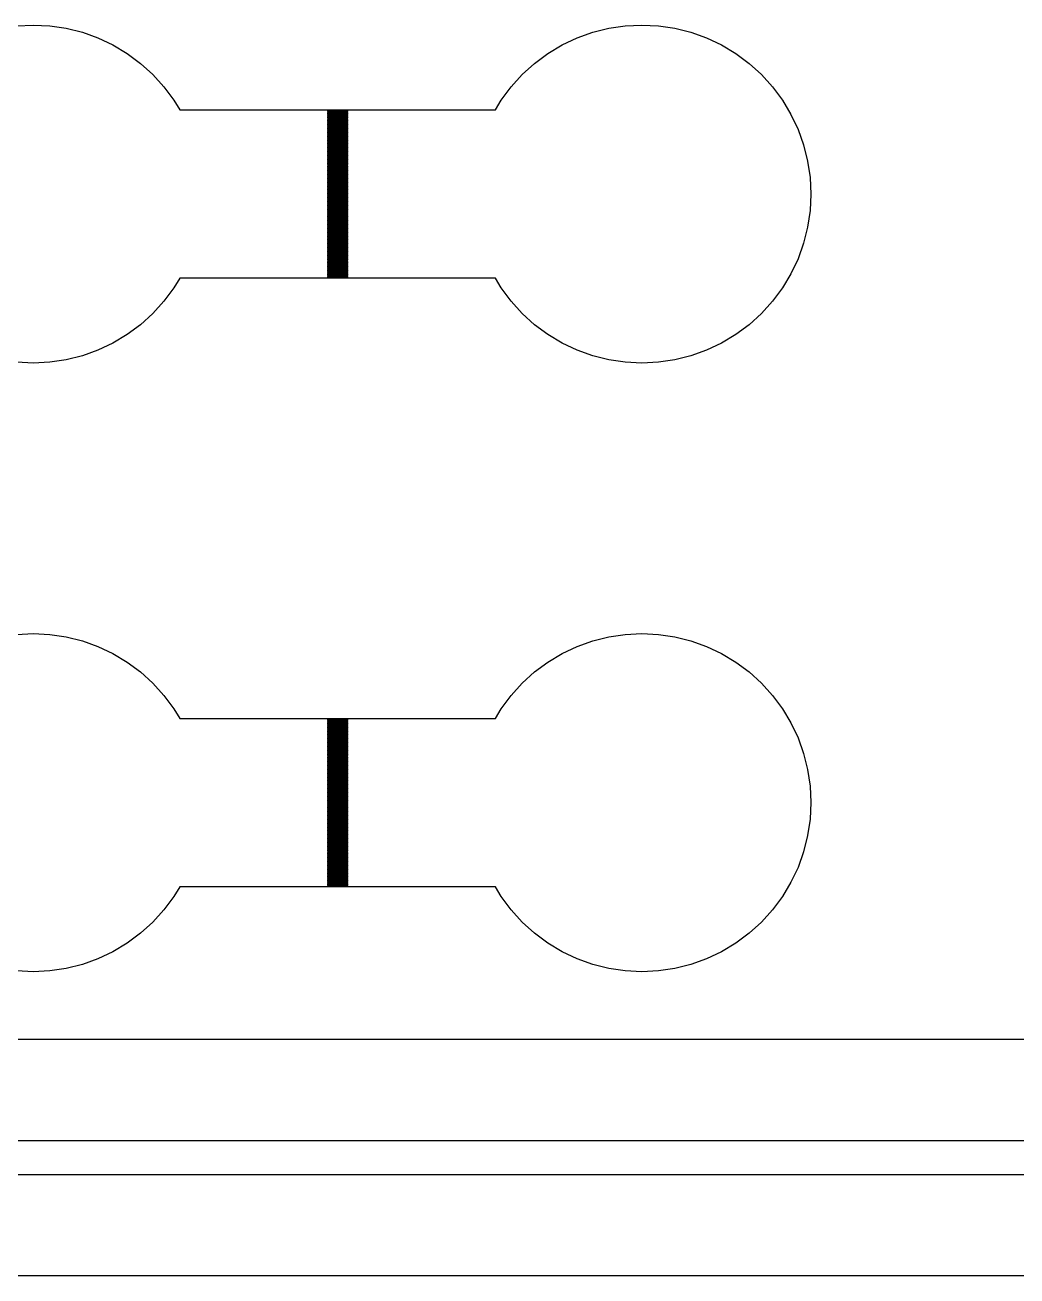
# Model space of a CAD drawing. Extents: x -16 to 132, y -40 to 113.
# Drawn here: x 41.29 to 56.29, y -2.56 to 16.36 of the extents above; entities that cross this region are included whole.
import ezdxf

# ---------------------------------------------------------------- set-up
doc = ezdxf.new("R2010")
doc.units = 0

msp = doc.modelspace()

# ---------------------------------------------------------------- linework, layer by layer
for p, q in [((41.1647, 16.3493), (41.4153, 16.3616)), ((41.4153, 16.3616), (41.6659, 16.3493)), ((41.6659, 16.3493), (41.914, 16.3125)), ((41.914, 16.3125), (42.1574, 16.2515)), ((49.8766, 16.2515), (50.1199, 16.3125)), ((50.1199, 16.3125), (50.3681, 16.3493)), ((50.3681, 16.3493), (50.6187, 16.3616)), ((50.6187, 16.3616), (50.8693, 16.3493)), ((50.8693, 16.3493), (51.1174, 16.3125)), ((51.1174, 16.3125), (51.3608, 16.2515)), ((42.1574, 16.2515), (42.3936, 16.167)), ((42.3936, 16.167), (42.6204, 16.0597)), ((49.4136, 16.0597), (49.6404, 16.167)), ((49.6404, 16.167), (49.8766, 16.2515)), ((51.3608, 16.2515), (51.597, 16.167)), ((51.597, 16.167), (51.8238, 16.0597)), ((42.6204, 16.0597), (42.8356, 15.9307)), ((42.8356, 15.9307), (43.0371, 15.7813)), ((48.9969, 15.7813), (49.1984, 15.9307)), ((49.1984, 15.9307), (49.4136, 16.0597)), ((51.8238, 16.0597), (52.039, 15.9307)), ((52.039, 15.9307), (52.2405, 15.7813)), ((43.0371, 15.7813), (43.223, 15.6128)), ((48.811, 15.6128), (48.9969, 15.7813)), ((52.2405, 15.7813), (52.4264, 15.6128)), ((43.223, 15.6128), (43.3915, 15.4269)), ((48.6425, 15.4269), (48.811, 15.6128)), ((52.4264, 15.6128), (52.5949, 15.4269)), ((43.3915, 15.4269), (43.5409, 15.2254)), ((48.493, 15.2254), (48.6425, 15.4269)), ((52.5949, 15.4269), (52.7443, 15.2254)), ((43.5409, 15.2254), (43.6292, 15.0782)), ((48.4048, 15.0782), (48.493, 15.2254)), ((52.7443, 15.2254), (52.8733, 15.0102)), ((43.6292, 15.0782), (48.4048, 15.0782)), ((46.1704, 15.068), (45.8636, 15.068)), ((45.8636, 15.068), (45.8636, 15.0578)), ((45.8636, 15.0578), (46.1704, 15.0578)), ((46.1704, 15.0475), (45.8636, 15.0475)), ((45.8636, 15.0475), (45.8636, 15.0373)), ((45.8636, 15.0373), (46.1704, 15.0373)), ((46.1704, 15.0271), (45.8636, 15.0271)), ((45.8636, 15.0271), (45.8636, 15.0169)), ((45.8636, 15.0169), (46.1704, 15.0169)), ((46.1704, 15.0066), (45.8636, 15.0066)), ((45.8636, 15.0066), (45.8636, 14.9964)), ((45.8636, 14.9964), (46.1704, 14.9964)), ((46.1704, 14.9862), (45.8636, 14.9862)), ((45.8636, 14.9862), (45.8636, 14.976)), ((45.8636, 14.976), (46.1704, 14.976)), ((46.1704, 14.9657), (45.8636, 14.9657)), ((45.8636, 14.9657), (45.8636, 14.9555)), ((45.8636, 14.9555), (46.1704, 14.9555)), ((46.1704, 14.9453), (45.8636, 14.9453)), ((45.8636, 14.9453), (45.8636, 14.9351)), ((46.1704, 15.0578), (46.1704, 15.068)), ((46.1704, 15.0373), (46.1704, 15.0475)), ((46.1704, 15.0169), (46.1704, 15.0271)), ((46.1704, 14.9964), (46.1704, 15.0066)), ((46.1704, 14.976), (46.1704, 14.9862)), ((46.1704, 14.9555), (46.1704, 14.9657)), ((46.1704, 14.9351), (46.1704, 14.9453)), ((52.8733, 15.0102), (52.9806, 14.7834)), ((45.8636, 14.9351), (46.1704, 14.9351)), ((46.1704, 14.9248), (45.8636, 14.9248)), ((45.8636, 14.9248), (45.8636, 14.9146)), ((45.8636, 14.9146), (46.1704, 14.9146)), ((46.1704, 14.9044), (45.8636, 14.9044)), ((45.8636, 14.9044), (45.8636, 14.8941)), ((45.8636, 14.8941), (46.1704, 14.8941)), ((46.1704, 14.8839), (45.8636, 14.8839)), ((45.8636, 14.8839), (45.8636, 14.8737)), ((45.8636, 14.8737), (46.1704, 14.8737)), ((46.1704, 14.8635), (45.8636, 14.8635)), ((45.8636, 14.8635), (45.8636, 14.8533)), ((45.8636, 14.8533), (46.1704, 14.8533)), ((46.1704, 14.843), (45.8636, 14.843)), ((45.8636, 14.843), (45.8636, 14.8328)), ((45.8636, 14.8328), (46.1704, 14.8328)), ((46.1704, 14.8226), (45.8636, 14.8226)), ((45.8636, 14.8226), (45.8636, 14.8123)), ((45.8636, 14.8123), (46.1704, 14.8123)), ((46.1704, 14.8021), (45.8636, 14.8021)), ((45.8636, 14.8021), (45.8636, 14.7919)), ((45.8636, 14.7919), (46.1704, 14.7919)), ((46.1704, 14.7817), (45.8636, 14.7817)), ((45.8636, 14.7817), (45.8636, 14.7714)), ((45.8636, 14.7714), (46.1704, 14.7714)), ((46.1704, 14.7612), (45.8636, 14.7612)), ((45.8636, 14.7612), (45.8636, 14.751)), ((46.1704, 14.9146), (46.1704, 14.9248)), ((46.1704, 14.8941), (46.1704, 14.9044)), ((46.1704, 14.8737), (46.1704, 14.8839)), ((46.1704, 14.8533), (46.1704, 14.8635)), ((46.1704, 14.8328), (46.1704, 14.843)), ((46.1704, 14.8123), (46.1704, 14.8226)), ((46.1704, 14.7919), (46.1704, 14.8021)), ((46.1704, 14.7714), (46.1704, 14.7817)), ((46.1704, 14.751), (46.1704, 14.7612)), ((52.9806, 14.7834), (53.0651, 14.5472)), ((45.8636, 14.751), (46.1704, 14.751)), ((46.1704, 14.7408), (45.8636, 14.7408)), ((45.8636, 14.7408), (45.8636, 14.7305)), ((45.8636, 14.7305), (46.1704, 14.7305)), ((46.1704, 14.7203), (45.8636, 14.7203)), ((45.8636, 14.7203), (45.8636, 14.7101)), ((45.8636, 14.7101), (46.1704, 14.7101)), ((46.1704, 14.6999), (45.8636, 14.6999)), ((45.8636, 14.6999), (45.8636, 14.6896)), ((45.8636, 14.6896), (46.1704, 14.6896)), ((46.1704, 14.6794), (45.8636, 14.6794)), ((45.8636, 14.6794), (45.8636, 14.6692)), ((45.8636, 14.6692), (46.1704, 14.6692)), ((46.1704, 14.659), (45.8636, 14.659)), ((45.8636, 14.659), (45.8636, 14.6487)), ((45.8636, 14.6487), (46.1704, 14.6487)), ((46.1704, 14.6385), (45.8636, 14.6385)), ((45.8636, 14.6385), (45.8636, 14.6283)), ((45.8636, 14.6283), (46.1704, 14.6283)), ((46.1704, 14.6181), (45.8636, 14.6181)), ((45.8636, 14.6181), (45.8636, 14.6078)), ((45.8636, 14.6078), (46.1704, 14.6078)), ((46.1704, 14.5976), (45.8636, 14.5976)), ((45.8636, 14.5976), (45.8636, 14.5874)), ((45.8636, 14.5874), (46.1704, 14.5874)), ((46.1704, 14.5771), (45.8636, 14.5771)), ((45.8636, 14.5771), (45.8636, 14.5669)), ((46.1704, 14.7305), (46.1704, 14.7408)), ((46.1704, 14.7101), (46.1704, 14.7203)), ((46.1704, 14.6896), (46.1704, 14.6999)), ((46.1704, 14.6692), (46.1704, 14.6794)), ((46.1704, 14.6487), (46.1704, 14.659)), ((46.1704, 14.6283), (46.1704, 14.6385)), ((46.1704, 14.6078), (46.1704, 14.6181)), ((46.1704, 14.5874), (46.1704, 14.5976)), ((46.1704, 14.5669), (46.1704, 14.5771)), ((45.8636, 14.5669), (46.1704, 14.5669)), ((46.1704, 14.5567), (45.8636, 14.5567)), ((45.8636, 14.5567), (45.8636, 14.5465)), ((45.8636, 14.5465), (46.1704, 14.5465)), ((46.1704, 14.5363), (45.8636, 14.5363)), ((45.8636, 14.5363), (45.8636, 14.526)), ((45.8636, 14.526), (46.1704, 14.526)), ((46.1704, 14.5158), (45.8636, 14.5158)), ((45.8636, 14.5158), (45.8636, 14.5056)), ((45.8636, 14.5056), (46.1704, 14.5056)), ((46.1704, 14.4953), (45.8636, 14.4953)), ((45.8636, 14.4953), (45.8636, 14.4851)), ((45.8636, 14.4851), (46.1704, 14.4851)), ((46.1704, 14.4749), (45.8636, 14.4749)), ((45.8636, 14.4749), (45.8636, 14.4647)), ((45.8636, 14.4647), (46.1704, 14.4647)), ((46.1704, 14.4544), (45.8636, 14.4544)), ((45.8636, 14.4544), (45.8636, 14.4442)), ((45.8636, 14.4442), (46.1704, 14.4442)), ((46.1704, 14.434), (45.8636, 14.434)), ((45.8636, 14.434), (45.8636, 14.4238)), ((45.8636, 14.4238), (46.1704, 14.4238)), ((46.1704, 14.4135), (45.8636, 14.4135)), ((45.8636, 14.4135), (45.8636, 14.4033)), ((45.8636, 14.4033), (46.1704, 14.4033)), ((46.1704, 14.3931), (45.8636, 14.3931)), ((45.8636, 14.3931), (45.8636, 14.3828)), ((45.8636, 14.3828), (46.1704, 14.3828)), ((46.1704, 14.5465), (46.1704, 14.5567)), ((46.1704, 14.526), (46.1704, 14.5363)), ((46.1704, 14.5056), (46.1704, 14.5158)), ((46.1704, 14.4851), (46.1704, 14.4953)), ((46.1704, 14.4647), (46.1704, 14.4749)), ((46.1704, 14.4442), (46.1704, 14.4544)), ((46.1704, 14.4238), (46.1704, 14.434)), ((46.1704, 14.4033), (46.1704, 14.4135)), ((46.1704, 14.3828), (46.1704, 14.3931)), ((53.0651, 14.5472), (53.1261, 14.3038)), ((46.1704, 14.3726), (45.8636, 14.3726)), ((45.8636, 14.3726), (45.8636, 14.3624)), ((45.8636, 14.3624), (46.1704, 14.3624)), ((46.1704, 14.3522), (45.8636, 14.3522)), ((45.8636, 14.3522), (45.8636, 14.3419)), ((45.8636, 14.3419), (46.1704, 14.3419)), ((46.1704, 14.3317), (45.8636, 14.3317)), ((45.8636, 14.3317), (45.8636, 14.3215)), ((45.8636, 14.3215), (46.1704, 14.3215)), ((46.1704, 14.3113), (45.8636, 14.3113)), ((45.8636, 14.3113), (45.8636, 14.301)), ((45.8636, 14.301), (46.1704, 14.301)), ((46.1704, 14.2908), (45.8636, 14.2908)), ((45.8636, 14.2908), (45.8636, 14.2806)), ((45.8636, 14.2806), (46.1704, 14.2806)), ((46.1704, 14.2704), (45.8636, 14.2704)), ((45.8636, 14.2704), (45.8636, 14.2601)), ((45.8636, 14.2601), (46.1704, 14.2601)), ((46.1704, 14.2499), (45.8636, 14.2499)), ((45.8636, 14.2499), (45.8636, 14.2397)), ((45.8636, 14.2397), (46.1704, 14.2397)), ((46.1704, 14.2295), (45.8636, 14.2295)), ((45.8636, 14.2295), (45.8636, 14.2192)), ((45.8636, 14.2192), (46.1704, 14.2192)), ((46.1704, 14.209), (45.8636, 14.209)), ((45.8636, 14.209), (45.8636, 14.1988)), ((45.8636, 14.1988), (46.1704, 14.1988)), ((46.1704, 14.1886), (45.8636, 14.1886)), ((45.8636, 14.1886), (45.8636, 14.1783)), ((46.1704, 14.3624), (46.1704, 14.3726)), ((46.1704, 14.3419), (46.1704, 14.3522)), ((46.1704, 14.3215), (46.1704, 14.3317)), ((46.1704, 14.301), (46.1704, 14.3113)), ((46.1704, 14.2806), (46.1704, 14.2908)), ((46.1704, 14.2601), (46.1704, 14.2704)), ((46.1704, 14.2397), (46.1704, 14.2499)), ((46.1704, 14.2192), (46.1704, 14.2295)), ((46.1704, 14.1988), (46.1704, 14.209)), ((46.1704, 14.1783), (46.1704, 14.1886)), ((53.1261, 14.3038), (53.1629, 14.0557)), ((45.8636, 14.1783), (46.1704, 14.1783)), ((46.1704, 14.1681), (45.8636, 14.1681)), ((45.8636, 14.1681), (45.8636, 14.1579)), ((45.8636, 14.1579), (46.1704, 14.1579)), ((46.1704, 14.1477), (45.8636, 14.1477)), ((45.8636, 14.1477), (45.8636, 14.1374)), ((45.8636, 14.1374), (46.1704, 14.1374)), ((46.1704, 14.1272), (45.8636, 14.1272)), ((45.8636, 14.1272), (45.8636, 14.117)), ((45.8636, 14.117), (46.1704, 14.117)), ((46.1704, 14.1068), (45.8636, 14.1068)), ((45.8636, 14.1068), (45.8636, 14.0965)), ((45.8636, 14.0965), (46.1704, 14.0965)), ((46.1704, 14.0863), (45.8636, 14.0863)), ((45.8636, 14.0863), (45.8636, 14.0761)), ((45.8636, 14.0761), (46.1704, 14.0761)), ((46.1704, 14.0658), (45.8636, 14.0658)), ((45.8636, 14.0658), (45.8636, 14.0556)), ((45.8636, 14.0556), (46.1704, 14.0556)), ((46.1704, 14.0454), (45.8636, 14.0454)), ((45.8636, 14.0454), (45.8636, 14.0352)), ((45.8636, 14.0352), (46.1704, 14.0352)), ((46.1704, 14.0249), (45.8636, 14.0249)), ((45.8636, 14.0249), (45.8636, 14.0147)), ((45.8636, 14.0147), (46.1704, 14.0147)), ((46.1704, 14.0045), (45.8636, 14.0045)), ((45.8636, 14.0045), (45.8636, 13.9943)), ((46.1704, 14.1579), (46.1704, 14.1681)), ((46.1704, 14.1374), (46.1704, 14.1477)), ((46.1704, 14.117), (46.1704, 14.1272)), ((46.1704, 14.0965), (46.1704, 14.1068)), ((46.1704, 14.0761), (46.1704, 14.0863)), ((46.1704, 14.0556), (46.1704, 14.0658)), ((46.1704, 14.0352), (46.1704, 14.0454)), ((46.1704, 14.0147), (46.1704, 14.0249)), ((46.1704, 13.9943), (46.1704, 14.0045)), ((53.1629, 14.0557), (53.1752, 13.8051)), ((45.8636, 13.9943), (46.1704, 13.9943)), ((46.1704, 13.984), (45.8636, 13.984)), ((45.8636, 13.984), (45.8636, 13.9738)), ((45.8636, 13.9738), (46.1704, 13.9738)), ((46.1704, 13.9636), (45.8636, 13.9636)), ((45.8636, 13.9636), (45.8636, 13.9534)), ((45.8636, 13.9534), (46.1704, 13.9534)), ((46.1704, 13.9431), (45.8636, 13.9431)), ((45.8636, 13.9431), (45.8636, 13.9329)), ((45.8636, 13.9329), (46.1704, 13.9329)), ((46.1704, 13.9227), (45.8636, 13.9227)), ((45.8636, 13.9227), (45.8636, 13.9125)), ((45.8636, 13.9125), (46.1704, 13.9125)), ((46.1704, 13.9022), (45.8636, 13.9022)), ((45.8636, 13.9022), (45.8636, 13.892)), ((45.8636, 13.892), (46.1704, 13.892)), ((46.1704, 13.8818), (45.8636, 13.8818)), ((45.8636, 13.8818), (45.8636, 13.8716)), ((45.8636, 13.8716), (46.1704, 13.8716)), ((46.1704, 13.8613), (45.8636, 13.8613)), ((45.8636, 13.8613), (45.8636, 13.8511)), ((45.8636, 13.8511), (46.1704, 13.8511)), ((46.1704, 13.8409), (45.8636, 13.8409)), ((45.8636, 13.8409), (45.8636, 13.8307)), ((45.8636, 13.8307), (46.1704, 13.8307)), ((46.1704, 13.8204), (45.8636, 13.8204)), ((45.8636, 13.8204), (45.8636, 13.8102)), ((46.1704, 13.9738), (46.1704, 13.984)), ((46.1704, 13.9534), (46.1704, 13.9636)), ((46.1704, 13.9329), (46.1704, 13.9431)), ((46.1704, 13.9125), (46.1704, 13.9227)), ((46.1704, 13.892), (46.1704, 13.9022)), ((46.1704, 13.8716), (46.1704, 13.8818)), ((46.1704, 13.8511), (46.1704, 13.8613)), ((46.1704, 13.8307), (46.1704, 13.8409)), ((46.1704, 13.8102), (46.1704, 13.8204)), ((45.8636, 13.8102), (46.1704, 13.8102)), ((46.1704, 13.8), (45.8636, 13.8)), ((45.8636, 13.8), (45.8636, 13.7897)), ((45.8636, 13.7897), (46.1704, 13.7897)), ((46.1704, 13.7795), (45.8636, 13.7795)), ((45.8636, 13.7795), (45.8636, 13.7693)), ((45.8636, 13.7693), (46.1704, 13.7693)), ((46.1704, 13.7591), (45.8636, 13.7591)), ((45.8636, 13.7591), (45.8636, 13.7489)), ((45.8636, 13.7489), (46.1704, 13.7489)), ((46.1704, 13.7386), (45.8636, 13.7386)), ((45.8636, 13.7386), (45.8636, 13.7284)), ((45.8636, 13.7284), (46.1704, 13.7284)), ((46.1704, 13.7182), (45.8636, 13.7182)), ((45.8636, 13.7182), (45.8636, 13.708)), ((45.8636, 13.708), (46.1704, 13.708)), ((46.1704, 13.6977), (45.8636, 13.6977)), ((45.8636, 13.6977), (45.8636, 13.6875)), ((45.8636, 13.6875), (46.1704, 13.6875)), ((46.1704, 13.6773), (45.8636, 13.6773)), ((45.8636, 13.6773), (45.8636, 13.6671)), ((45.8636, 13.6671), (46.1704, 13.6671)), ((46.1704, 13.6568), (45.8636, 13.6568)), ((45.8636, 13.6568), (45.8636, 13.6466)), ((45.8636, 13.6466), (46.1704, 13.6466)), ((46.1704, 13.6364), (45.8636, 13.6364)), ((45.8636, 13.6364), (45.8636, 13.6261)), ((45.8636, 13.6261), (46.1704, 13.6261)), ((46.1704, 13.7897), (46.1704, 13.8)), ((46.1704, 13.7693), (46.1704, 13.7795)), ((46.1704, 13.7489), (46.1704, 13.7591)), ((46.1704, 13.7284), (46.1704, 13.7386)), ((46.1704, 13.708), (46.1704, 13.7182)), ((46.1704, 13.6875), (46.1704, 13.6977)), ((46.1704, 13.6671), (46.1704, 13.6773)), ((46.1704, 13.6466), (46.1704, 13.6568)), ((46.1704, 13.6261), (46.1704, 13.6364)), ((53.1752, 13.8051), (53.1629, 13.5545)), ((46.1704, 13.6159), (45.8636, 13.6159)), ((45.8636, 13.6159), (45.8636, 13.6057)), ((45.8636, 13.6057), (46.1704, 13.6057)), ((46.1704, 13.5955), (45.8636, 13.5955)), ((45.8636, 13.5955), (45.8636, 13.5852)), ((45.8636, 13.5852), (46.1704, 13.5852)), ((46.1704, 13.575), (45.8636, 13.575)), ((45.8636, 13.575), (45.8636, 13.5648)), ((45.8636, 13.5648), (46.1704, 13.5648)), ((46.1704, 13.5546), (45.8636, 13.5546)), ((45.8636, 13.5546), (45.8636, 13.5443)), ((45.8636, 13.5443), (46.1704, 13.5443)), ((46.1704, 13.5341), (45.8636, 13.5341)), ((45.8636, 13.5341), (45.8636, 13.5239)), ((45.8636, 13.5239), (46.1704, 13.5239)), ((46.1704, 13.5137), (45.8636, 13.5137)), ((45.8636, 13.5137), (45.8636, 13.5034)), ((45.8636, 13.5034), (46.1704, 13.5034)), ((46.1704, 13.4932), (45.8636, 13.4932)), ((45.8636, 13.4932), (45.8636, 13.483)), ((45.8636, 13.483), (46.1704, 13.483)), ((46.1704, 13.4727), (45.8636, 13.4727)), ((45.8636, 13.4727), (45.8636, 13.4625)), ((45.8636, 13.4625), (46.1704, 13.4625)), ((46.1704, 13.4523), (45.8636, 13.4523)), ((45.8636, 13.4523), (45.8636, 13.4421)), ((45.8636, 13.4421), (46.1704, 13.4421)), ((46.1704, 13.4319), (45.8636, 13.4319)), ((45.8636, 13.4319), (45.8636, 13.4216)), ((46.1704, 13.6057), (46.1704, 13.6159)), ((46.1704, 13.5852), (46.1704, 13.5955)), ((46.1704, 13.5648), (46.1704, 13.575)), ((46.1704, 13.5443), (46.1704, 13.5546)), ((46.1704, 13.5239), (46.1704, 13.5341)), ((46.1704, 13.5034), (46.1704, 13.5137)), ((46.1704, 13.483), (46.1704, 13.4932)), ((46.1704, 13.4625), (46.1704, 13.4727)), ((46.1704, 13.4421), (46.1704, 13.4523)), ((46.1704, 13.4216), (46.1704, 13.4319)), ((53.1629, 13.5545), (53.1261, 13.3064)), ((45.8636, 13.4216), (46.1704, 13.4216)), ((46.1704, 13.4114), (45.8636, 13.4114)), ((45.8636, 13.4114), (45.8636, 13.4012)), ((45.8636, 13.4012), (46.1704, 13.4012)), ((46.1704, 13.3909), (45.8636, 13.3909)), ((45.8636, 13.3909), (45.8636, 13.3807)), ((45.8636, 13.3807), (46.1704, 13.3807)), ((46.1704, 13.3705), (45.8636, 13.3705)), ((45.8636, 13.3705), (45.8636, 13.3603)), ((45.8636, 13.3603), (46.1704, 13.3603)), ((46.1704, 13.35), (45.8636, 13.35)), ((45.8636, 13.35), (45.8636, 13.3398)), ((45.8636, 13.3398), (46.1704, 13.3398)), ((46.1704, 13.3296), (45.8636, 13.3296)), ((45.8636, 13.3296), (45.8636, 13.3194)), ((45.8636, 13.3194), (46.1704, 13.3194)), ((46.1704, 13.3091), (45.8636, 13.3091)), ((45.8636, 13.3091), (45.8636, 13.2989)), ((45.8636, 13.2989), (46.1704, 13.2989)), ((46.1704, 13.2887), (45.8636, 13.2887)), ((45.8636, 13.2887), (45.8636, 13.2785)), ((45.8636, 13.2785), (46.1704, 13.2785)), ((46.1704, 13.2682), (45.8636, 13.2682)), ((45.8636, 13.2682), (45.8636, 13.258)), ((45.8636, 13.258), (46.1704, 13.258)), ((46.1704, 13.2478), (45.8636, 13.2478)), ((45.8636, 13.2478), (45.8636, 13.2376)), ((46.1704, 13.4012), (46.1704, 13.4114)), ((46.1704, 13.3807), (46.1704, 13.3909)), ((46.1704, 13.3603), (46.1704, 13.3705)), ((46.1704, 13.3398), (46.1704, 13.35)), ((46.1704, 13.3194), (46.1704, 13.3296)), ((46.1704, 13.2989), (46.1704, 13.3091)), ((46.1704, 13.2785), (46.1704, 13.2887)), ((46.1704, 13.258), (46.1704, 13.2682)), ((46.1704, 13.2376), (46.1704, 13.2478)), ((53.1261, 13.3064), (53.0651, 13.063)), ((45.8636, 13.2376), (46.1704, 13.2376)), ((46.1704, 13.2273), (45.8636, 13.2273)), ((45.8636, 13.2273), (45.8636, 13.2171)), ((45.8636, 13.2171), (46.1704, 13.2171)), ((46.1704, 13.2069), (45.8636, 13.2069)), ((45.8636, 13.2069), (45.8636, 13.1967)), ((45.8636, 13.1967), (46.1704, 13.1967)), ((46.1704, 13.1864), (45.8636, 13.1864)), ((45.8636, 13.1864), (45.8636, 13.1762)), ((45.8636, 13.1762), (46.1704, 13.1762)), ((46.1704, 13.166), (45.8636, 13.166)), ((45.8636, 13.166), (45.8636, 13.1557)), ((45.8636, 13.1557), (46.1704, 13.1557)), ((46.1704, 13.1455), (45.8636, 13.1455)), ((45.8636, 13.1455), (45.8636, 13.1353)), ((45.8636, 13.1353), (46.1704, 13.1353)), ((46.1704, 13.1251), (45.8636, 13.1251)), ((45.8636, 13.1251), (45.8636, 13.1149)), ((45.8636, 13.1149), (46.1704, 13.1149)), ((46.1704, 13.1046), (45.8636, 13.1046)), ((45.8636, 13.1046), (45.8636, 13.0944)), ((45.8636, 13.0944), (46.1704, 13.0944)), ((46.1704, 13.0842), (45.8636, 13.0842)), ((45.8636, 13.0842), (45.8636, 13.0739)), ((45.8636, 13.0739), (46.1704, 13.0739)), ((46.1704, 13.0637), (45.8636, 13.0637)), ((45.8636, 13.0637), (45.8636, 13.0535)), ((45.8636, 13.0535), (46.1704, 13.0535)), ((46.1704, 13.2171), (46.1704, 13.2273)), ((46.1704, 13.1967), (46.1704, 13.2069)), ((46.1704, 13.1762), (46.1704, 13.1864)), ((46.1704, 13.1557), (46.1704, 13.166)), ((46.1704, 13.1353), (46.1704, 13.1455)), ((46.1704, 13.1149), (46.1704, 13.1251)), ((46.1704, 13.0944), (46.1704, 13.1046)), ((46.1704, 13.0739), (46.1704, 13.0842)), ((46.1704, 13.0535), (46.1704, 13.0637)), ((53.0651, 13.063), (52.9806, 12.8268)), ((46.1704, 13.0433), (45.8636, 13.0433)), ((45.8636, 13.0433), (45.8636, 13.033)), ((45.8636, 13.033), (46.1704, 13.033)), ((46.1704, 13.0228), (45.8636, 13.0228)), ((45.8636, 13.0228), (45.8636, 13.0126)), ((45.8636, 13.0126), (46.1704, 13.0126)), ((46.1704, 13.0024), (45.8636, 13.0024)), ((45.8636, 13.0024), (45.8636, 12.9921)), ((45.8636, 12.9921), (46.1704, 12.9921)), ((46.1704, 12.9819), (45.8636, 12.9819)), ((45.8636, 12.9819), (45.8636, 12.9717)), ((45.8636, 12.9717), (46.1704, 12.9717)), ((46.1704, 12.9615), (45.8636, 12.9615)), ((45.8636, 12.9615), (45.8636, 12.9512)), ((45.8636, 12.9512), (46.1704, 12.9512)), ((46.1704, 12.941), (45.8636, 12.941)), ((45.8636, 12.941), (45.8636, 12.9308)), ((45.8636, 12.9308), (46.1704, 12.9308)), ((46.1704, 12.9205), (45.8636, 12.9205)), ((45.8636, 12.9205), (45.8636, 12.9103)), ((45.8636, 12.9103), (46.1704, 12.9103)), ((46.1704, 12.9001), (45.8636, 12.9001)), ((45.8636, 12.9001), (45.8636, 12.8899)), ((45.8636, 12.8899), (46.1704, 12.8899)), ((46.1704, 12.8796), (45.8636, 12.8796)), ((45.8636, 12.8796), (45.8636, 12.8694)), ((45.8636, 12.8694), (46.1704, 12.8694)), ((46.1704, 13.033), (46.1704, 13.0433)), ((46.1704, 13.0126), (46.1704, 13.0228)), ((46.1704, 12.9921), (46.1704, 13.0024)), ((46.1704, 12.9717), (46.1704, 12.9819)), ((46.1704, 12.9512), (46.1704, 12.9615)), ((46.1704, 12.9308), (46.1704, 12.941)), ((46.1704, 12.9103), (46.1704, 12.9205)), ((46.1704, 12.8899), (46.1704, 12.9001)), ((46.1704, 12.8694), (46.1704, 12.8796)), ((46.1704, 12.8592), (45.8636, 12.8592)), ((45.8636, 12.8592), (45.8636, 12.849)), ((45.8636, 12.849), (46.1704, 12.849)), ((46.1704, 12.8387), (45.8636, 12.8387)), ((45.8636, 12.8387), (45.8636, 12.8285)), ((45.8636, 12.8285), (46.1704, 12.8285)), ((46.1704, 12.8183), (45.8636, 12.8183)), ((45.8636, 12.8183), (45.8636, 12.8081)), ((45.8636, 12.8081), (46.1704, 12.8081)), ((46.1704, 12.7979), (45.8636, 12.7979)), ((45.8636, 12.7979), (45.8636, 12.7876)), ((45.8636, 12.7876), (46.1704, 12.7876)), ((46.1704, 12.7774), (45.8636, 12.7774)), ((45.8636, 12.7774), (45.8636, 12.7672)), ((45.8636, 12.7672), (46.1704, 12.7672)), ((46.1704, 12.7569), (45.8636, 12.7569)), ((45.8636, 12.7569), (45.8636, 12.7467)), ((45.8636, 12.7467), (46.1704, 12.7467)), ((46.1704, 12.7365), (45.8636, 12.7365)), ((45.8636, 12.7365), (45.8636, 12.7263)), ((45.8636, 12.7263), (46.1704, 12.7263)), ((46.1704, 12.716), (45.8636, 12.716)), ((45.8636, 12.716), (45.8636, 12.7058)), ((45.8636, 12.7058), (46.1704, 12.7058)), ((46.1704, 12.6956), (45.8636, 12.6956)), ((45.8636, 12.6956), (45.8636, 12.6854)), ((45.8636, 12.6854), (46.1704, 12.6854)), ((46.1704, 12.849), (46.1704, 12.8592)), ((46.1704, 12.8285), (46.1704, 12.8387)), ((46.1704, 12.8081), (46.1704, 12.8183)), ((46.1704, 12.7876), (46.1704, 12.7979)), ((46.1704, 12.7672), (46.1704, 12.7774)), ((46.1704, 12.7467), (46.1704, 12.7569)), ((46.1704, 12.7263), (46.1704, 12.7365)), ((46.1704, 12.7058), (46.1704, 12.716)), ((46.1704, 12.6854), (46.1704, 12.6956)), ((52.9806, 12.8268), (52.8733, 12.6)), ((43.6292, 12.532), (43.5409, 12.3848)), ((48.4048, 12.532), (43.6292, 12.532)), ((46.1704, 12.6751), (45.8636, 12.6751)), ((45.8636, 12.6751), (45.8636, 12.6649)), ((45.8636, 12.6649), (46.1704, 12.6649)), ((46.1704, 12.6547), (45.8636, 12.6547)), ((45.8636, 12.6547), (45.8636, 12.6444)), ((45.8636, 12.6444), (46.1704, 12.6444)), ((46.1704, 12.6342), (45.8636, 12.6342)), ((45.8636, 12.6342), (45.8636, 12.624)), ((45.8636, 12.624), (46.1704, 12.624)), ((46.1704, 12.6138), (45.8636, 12.6138)), ((45.8636, 12.6138), (45.8636, 12.6035)), ((45.8636, 12.6035), (46.1704, 12.6035)), ((46.1704, 12.5933), (45.8636, 12.5933)), ((45.8636, 12.5933), (45.8636, 12.5831)), ((45.8636, 12.5831), (46.1704, 12.5831)), ((46.1704, 12.5729), (45.8636, 12.5729)), ((45.8636, 12.5729), (45.8636, 12.5626)), ((45.8636, 12.5626), (46.1704, 12.5626)), ((46.1704, 12.5524), (45.8636, 12.5524)), ((45.8636, 12.5524), (45.8636, 12.5422)), ((45.8636, 12.5422), (46.1704, 12.5422)), ((46.1704, 12.6649), (46.1704, 12.6751)), ((46.1704, 12.6444), (46.1704, 12.6547)), ((46.1704, 12.624), (46.1704, 12.6342)), ((46.1704, 12.6035), (46.1704, 12.6138)), ((46.1704, 12.5831), (46.1704, 12.5933)), ((46.1704, 12.5626), (46.1704, 12.5729)), ((46.1704, 12.5422), (46.1704, 12.5524)), ((48.493, 12.3848), (48.4048, 12.532)), ((52.8733, 12.6), (52.7443, 12.3848)), ((43.5409, 12.3848), (43.3915, 12.1833)), ((48.6425, 12.1833), (48.493, 12.3848)), ((52.7443, 12.3848), (52.5949, 12.1833)), ((43.3915, 12.1833), (43.223, 11.9974)), ((48.811, 11.9974), (48.6425, 12.1833)), ((52.5949, 12.1833), (52.4264, 11.9974)), ((43.223, 11.9974), (43.0371, 11.8289)), ((48.9969, 11.8289), (48.811, 11.9974)), ((52.4264, 11.9974), (52.2405, 11.8289)), ((43.0371, 11.8289), (42.8356, 11.6795)), ((49.1984, 11.6795), (48.9969, 11.8289)), ((52.2405, 11.8289), (52.039, 11.6795)), ((42.6204, 11.5505), (42.3936, 11.4432)), ((42.8356, 11.6795), (42.6204, 11.5505)), ((49.4136, 11.5505), (49.1984, 11.6795)), ((49.6404, 11.4432), (49.4136, 11.5505)), ((51.8238, 11.5505), (51.597, 11.4432)), ((52.039, 11.6795), (51.8238, 11.5505)), ((42.1574, 11.3587), (41.914, 11.2977)), ((42.3936, 11.4432), (42.1574, 11.3587)), ((49.8766, 11.3587), (49.6404, 11.4432)), ((50.1199, 11.2977), (49.8766, 11.3587)), ((51.3608, 11.3587), (51.1174, 11.2977)), ((51.597, 11.4432), (51.3608, 11.3587)), ((41.4153, 11.2486), (41.1647, 11.2609)), ((41.6659, 11.2609), (41.4153, 11.2486)), ((41.914, 11.2977), (41.6659, 11.2609)), ((50.3681, 11.2609), (50.1199, 11.2977)), ((50.6187, 11.2486), (50.3681, 11.2609)), ((50.8693, 11.2609), (50.6187, 11.2486)), ((51.1174, 11.2977), (50.8693, 11.2609)), ((41.1647, 7.14587), (41.4153, 7.15819)), ((41.4153, 7.15819), (41.6659, 7.14587)), ((41.6659, 7.14587), (41.914, 7.10905)), ((41.914, 7.10905), (42.1574, 7.04811)), ((42.1574, 7.04811), (42.3936, 6.96358)), ((49.6404, 6.96358), (49.8766, 7.04811)), ((49.8766, 7.04811), (50.1199, 7.10905)), ((50.1199, 7.10905), (50.3681, 7.14587)), ((50.3681, 7.14587), (50.6187, 7.15819)), ((50.6187, 7.15819), (50.8693, 7.14587)), ((50.8693, 7.14587), (51.1174, 7.10905)), ((51.1174, 7.10905), (51.3608, 7.04811)), ((51.3608, 7.04811), (51.597, 6.96358)), ((42.3936, 6.96358), (42.6204, 6.85631)), ((42.6204, 6.85631), (42.8356, 6.72733)), ((49.1984, 6.72733), (49.4136, 6.85631)), ((49.4136, 6.85631), (49.6404, 6.96358)), ((51.597, 6.96358), (51.8238, 6.85631)), ((51.8238, 6.85631), (52.039, 6.72733)), ((42.8356, 6.72733), (43.0371, 6.5779)), ((48.9969, 6.5779), (49.1984, 6.72733)), ((52.039, 6.72733), (52.2405, 6.5779)), ((43.0371, 6.5779), (43.223, 6.40941)), ((48.811, 6.40941), (48.9969, 6.5779)), ((52.2405, 6.5779), (52.4264, 6.40941)), ((43.223, 6.40941), (43.3915, 6.22351)), ((48.6425, 6.22351), (48.811, 6.40941)), ((52.4264, 6.40941), (52.5949, 6.22351)), ((43.3915, 6.22351), (43.5409, 6.022)), ((48.493, 6.022), (48.6425, 6.22351)), ((52.5949, 6.22351), (52.7443, 6.022)), ((43.5409, 6.022), (43.6292, 5.87482)), ((43.6292, 5.87482), (48.4048, 5.87482)), ((48.4048, 5.87482), (48.493, 6.022)), ((52.7443, 6.022), (52.8733, 5.80681)), ((46.1704, 5.86459), (45.8636, 5.86459)), ((45.8636, 5.86459), (45.8636, 5.85437)), ((45.8636, 5.85437), (46.1704, 5.85437)), ((46.1704, 5.84415), (45.8636, 5.84415)), ((45.8636, 5.84415), (45.8636, 5.83391)), ((45.8636, 5.83391), (46.1704, 5.83391)), ((46.1704, 5.82368), (45.8636, 5.82368)), ((45.8636, 5.82368), (45.8636, 5.81348)), ((45.8636, 5.81348), (46.1704, 5.81348)), ((46.1704, 5.80324), (45.8636, 5.80324)), ((45.8636, 5.80324), (45.8636, 5.79301)), ((45.8636, 5.79301), (46.1704, 5.79301)), ((46.1704, 5.78279), (45.8636, 5.78279)), ((45.8636, 5.78279), (45.8636, 5.77255)), ((45.8636, 5.77255), (46.1704, 5.77255)), ((46.1704, 5.76234), (45.8636, 5.76234)), ((45.8636, 5.76234), (45.8636, 5.75212)), ((45.8636, 5.75212), (46.1704, 5.75212)), ((46.1704, 5.74188), (45.8636, 5.74188)), ((45.8636, 5.74188), (45.8636, 5.73166)), ((45.8636, 5.73166), (46.1704, 5.73166)), ((46.1704, 5.72142), (45.8636, 5.72142)), ((45.8636, 5.72142), (45.8636, 5.71121)), ((45.8636, 5.71121), (46.1704, 5.71121)), ((46.1704, 5.70099), (45.8636, 5.70099)), ((45.8636, 5.70099), (45.8636, 5.69075)), ((45.8636, 5.69075), (46.1704, 5.69075)), ((46.1704, 5.68053), (45.8636, 5.68053)), ((45.8636, 5.68053), (45.8636, 5.6703)), ((46.1704, 5.85437), (46.1704, 5.86459)), ((46.1704, 5.83391), (46.1704, 5.84415)), ((46.1704, 5.81348), (46.1704, 5.82368)), ((46.1704, 5.79301), (46.1704, 5.80324)), ((46.1704, 5.77255), (46.1704, 5.78279)), ((46.1704, 5.75212), (46.1704, 5.76234)), ((46.1704, 5.73166), (46.1704, 5.74188)), ((46.1704, 5.71121), (46.1704, 5.72142)), ((46.1704, 5.69075), (46.1704, 5.70099)), ((46.1704, 5.6703), (46.1704, 5.68053)), ((52.8733, 5.80681), (52.9806, 5.58)), ((45.8636, 5.6703), (46.1704, 5.6703)), ((46.1704, 5.66006), (45.8636, 5.66006)), ((45.8636, 5.66006), (45.8636, 5.64986)), ((45.8636, 5.64986), (46.1704, 5.64986)), ((46.1704, 5.63963), (45.8636, 5.63963)), ((45.8636, 5.63963), (45.8636, 5.62939)), ((45.8636, 5.62939), (46.1704, 5.62939)), ((46.1704, 5.61917), (45.8636, 5.61917)), ((45.8636, 5.61917), (45.8636, 5.60893)), ((45.8636, 5.60893), (46.1704, 5.60893)), ((46.1704, 5.59872), (45.8636, 5.59872)), ((45.8636, 5.59872), (45.8636, 5.5885)), ((45.8636, 5.5885), (46.1704, 5.5885)), ((46.1704, 5.57826), (45.8636, 5.57826)), ((45.8636, 5.57826), (45.8636, 5.56804)), ((45.8636, 5.56804), (46.1704, 5.56804)), ((46.1704, 5.55782), (45.8636, 5.55782)), ((45.8636, 5.55782), (45.8636, 5.54759)), ((45.8636, 5.54759), (46.1704, 5.54759)), ((46.1704, 5.53737), (45.8636, 5.53737)), ((45.8636, 5.53737), (45.8636, 5.52715)), ((45.8636, 5.52715), (46.1704, 5.52715)), ((46.1704, 5.51691), (45.8636, 5.51691)), ((45.8636, 5.51691), (45.8636, 5.50668)), ((45.8636, 5.50668), (46.1704, 5.50668)), ((46.1704, 5.49646), (45.8636, 5.49646)), ((45.8636, 5.49646), (45.8636, 5.48624)), ((46.1704, 5.64986), (46.1704, 5.66006)), ((46.1704, 5.62939), (46.1704, 5.63963)), ((46.1704, 5.60893), (46.1704, 5.61917)), ((46.1704, 5.5885), (46.1704, 5.59872)), ((46.1704, 5.56804), (46.1704, 5.57826)), ((46.1704, 5.54759), (46.1704, 5.55782)), ((46.1704, 5.52715), (46.1704, 5.53737)), ((46.1704, 5.50668), (46.1704, 5.51691)), ((46.1704, 5.48624), (46.1704, 5.49646)), ((52.9806, 5.58), (53.0651, 5.3438)), ((45.8636, 5.48624), (46.1704, 5.48624)), ((46.1704, 5.47601), (45.8636, 5.47601)), ((45.8636, 5.47601), (45.8636, 5.46577)), ((45.8636, 5.46577), (46.1704, 5.46577)), ((46.1704, 5.45555), (45.8636, 5.45555)), ((45.8636, 5.45555), (45.8636, 5.44533)), ((45.8636, 5.44533), (46.1704, 5.44533)), ((46.1704, 5.4351), (45.8636, 5.4351)), ((45.8636, 5.4351), (45.8636, 5.42488)), ((45.8636, 5.42488), (46.1704, 5.42488)), ((46.1704, 5.41466), (45.8636, 5.41466)), ((45.8636, 5.41466), (45.8636, 5.40442)), ((45.8636, 5.40442), (46.1704, 5.40442)), ((46.1704, 5.3942), (45.8636, 5.3942)), ((45.8636, 5.3942), (45.8636, 5.38399)), ((45.8636, 5.38399), (46.1704, 5.38399)), ((46.1704, 5.37375), (45.8636, 5.37375)), ((45.8636, 5.37375), (45.8636, 5.36353)), ((45.8636, 5.36353), (46.1704, 5.36353)), ((46.1704, 5.35329), (45.8636, 5.35329)), ((45.8636, 5.35329), (45.8636, 5.34306)), ((45.8636, 5.34306), (46.1704, 5.34306)), ((46.1704, 5.33286), (45.8636, 5.33286)), ((45.8636, 5.33286), (45.8636, 5.32262)), ((45.8636, 5.32262), (46.1704, 5.32262)), ((46.1704, 5.31239), (45.8636, 5.31239)), ((45.8636, 5.31239), (45.8636, 5.30217)), ((45.8636, 5.30217), (46.1704, 5.30217)), ((46.1704, 5.46577), (46.1704, 5.47601)), ((46.1704, 5.44533), (46.1704, 5.45555)), ((46.1704, 5.42488), (46.1704, 5.4351)), ((46.1704, 5.40442), (46.1704, 5.41466)), ((46.1704, 5.38399), (46.1704, 5.3942)), ((46.1704, 5.36353), (46.1704, 5.37375)), ((46.1704, 5.34306), (46.1704, 5.35329)), ((46.1704, 5.32262), (46.1704, 5.33286)), ((46.1704, 5.30217), (46.1704, 5.31239)), ((53.0651, 5.3438), (53.1261, 5.10043)), ((46.1704, 5.29193), (45.8636, 5.29193)), ((45.8636, 5.29193), (45.8636, 5.28171)), ((45.8636, 5.28171), (46.1704, 5.28171)), ((46.1704, 5.2715), (45.8636, 5.2715)), ((45.8636, 5.2715), (45.8636, 5.26126)), ((45.8636, 5.26126), (46.1704, 5.26126)), ((46.1704, 5.25104), (45.8636, 5.25104)), ((45.8636, 5.25104), (45.8636, 5.24081)), ((45.8636, 5.24081), (46.1704, 5.24081)), ((46.1704, 5.23058), (45.8636, 5.23058)), ((45.8636, 5.23058), (45.8636, 5.22037)), ((45.8636, 5.22037), (46.1704, 5.22037)), ((46.1704, 5.21013), (45.8636, 5.21013)), ((45.8636, 5.21013), (45.8636, 5.19991)), ((45.8636, 5.19991), (46.1704, 5.19991)), ((46.1704, 5.18968), (45.8636, 5.18968)), ((45.8636, 5.18968), (45.8636, 5.17944)), ((45.8636, 5.17944), (46.1704, 5.17944)), ((46.1704, 5.16924), (45.8636, 5.16924)), ((45.8636, 5.16924), (45.8636, 5.15901)), ((45.8636, 5.15901), (46.1704, 5.15901)), ((46.1704, 5.14877), (45.8636, 5.14877)), ((45.8636, 5.14877), (45.8636, 5.13855)), ((45.8636, 5.13855), (46.1704, 5.13855)), ((46.1704, 5.12833), (45.8636, 5.12833)), ((45.8636, 5.12833), (45.8636, 5.11809)), ((45.8636, 5.11809), (46.1704, 5.11809)), ((46.1704, 5.28171), (46.1704, 5.29193)), ((46.1704, 5.26126), (46.1704, 5.2715)), ((46.1704, 5.24081), (46.1704, 5.25104)), ((46.1704, 5.22037), (46.1704, 5.23058)), ((46.1704, 5.19991), (46.1704, 5.21013)), ((46.1704, 5.17944), (46.1704, 5.18968)), ((46.1704, 5.15901), (46.1704, 5.16924)), ((46.1704, 5.13855), (46.1704, 5.14877)), ((46.1704, 5.11809), (46.1704, 5.12833)), ((46.1704, 5.10788), (45.8636, 5.10788)), ((45.8636, 5.10788), (45.8636, 5.09764)), ((45.8636, 5.09764), (46.1704, 5.09764)), ((46.1704, 5.08742), (45.8636, 5.08742)), ((45.8636, 5.08742), (45.8636, 5.07719)), ((45.8636, 5.07719), (46.1704, 5.07719)), ((46.1704, 5.06696), (45.8636, 5.06696)), ((45.8636, 5.06696), (45.8636, 5.05675)), ((45.8636, 5.05675), (46.1704, 5.05675)), ((46.1704, 5.04652), (45.8636, 5.04652)), ((45.8636, 5.04652), (45.8636, 5.03629)), ((45.8636, 5.03629), (46.1704, 5.03629)), ((46.1704, 5.02606), (45.8636, 5.02606)), ((45.8636, 5.02606), (45.8636, 5.01584)), ((45.8636, 5.01584), (46.1704, 5.01584)), ((46.1704, 5.00562), (45.8636, 5.00562)), ((45.8636, 5.00562), (45.8636, 4.99539)), ((45.8636, 4.99539), (46.1704, 4.99539)), ((46.1704, 4.98517), (45.8636, 4.98517)), ((45.8636, 4.98517), (45.8636, 4.97493)), ((45.8636, 4.97493), (46.1704, 4.97493)), ((46.1704, 4.96471), (45.8636, 4.96471)), ((45.8636, 4.96471), (45.8636, 4.95447)), ((45.8636, 4.95447), (46.1704, 4.95447)), ((46.1704, 4.94426), (45.8636, 4.94426)), ((45.8636, 4.94426), (45.8636, 4.93404)), ((45.8636, 4.93404), (46.1704, 4.93404)), ((46.1704, 4.9238), (45.8636, 4.9238)), ((45.8636, 4.9238), (45.8636, 4.91357)), ((46.1704, 5.09764), (46.1704, 5.10788)), ((46.1704, 5.07719), (46.1704, 5.08742)), ((46.1704, 5.05675), (46.1704, 5.06696)), ((46.1704, 5.03629), (46.1704, 5.04652)), ((46.1704, 5.01584), (46.1704, 5.02606)), ((46.1704, 4.99539), (46.1704, 5.00562)), ((46.1704, 4.97493), (46.1704, 4.98517)), ((46.1704, 4.95447), (46.1704, 4.96471)), ((46.1704, 4.93404), (46.1704, 4.94426)), ((46.1704, 4.91357), (46.1704, 4.9238)), ((53.1261, 5.10043), (53.1629, 4.85226)), ((45.8636, 4.91357), (46.1704, 4.91357)), ((46.1704, 4.90335), (45.8636, 4.90335)), ((45.8636, 4.90335), (45.8636, 4.89313)), ((45.8636, 4.89313), (46.1704, 4.89313)), ((46.1704, 4.8829), (45.8636, 4.8829)), ((45.8636, 4.8829), (45.8636, 4.87268)), ((45.8636, 4.87268), (46.1704, 4.87268)), ((46.1704, 4.86244), (45.8636, 4.86244)), ((45.8636, 4.86244), (45.8636, 4.85222)), ((45.8636, 4.85222), (46.1704, 4.85222)), ((46.1704, 4.842), (45.8636, 4.842)), ((45.8636, 4.842), (45.8636, 4.83177)), ((45.8636, 4.83177), (46.1704, 4.83177)), ((46.1704, 4.82155), (45.8636, 4.82155)), ((45.8636, 4.82155), (45.8636, 4.81131)), ((45.8636, 4.81131), (46.1704, 4.81131)), ((46.1704, 4.80109), (45.8636, 4.80109)), ((45.8636, 4.80109), (45.8636, 4.79088)), ((45.8636, 4.79088), (46.1704, 4.79088)), ((46.1704, 4.78064), (45.8636, 4.78064)), ((45.8636, 4.78064), (45.8636, 4.77042)), ((45.8636, 4.77042), (46.1704, 4.77042)), ((46.1704, 4.76019), (45.8636, 4.76019)), ((45.8636, 4.76019), (45.8636, 4.74995)), ((45.8636, 4.74995), (46.1704, 4.74995)), ((46.1704, 4.73973), (45.8636, 4.73973)), ((45.8636, 4.73973), (45.8636, 4.72952)), ((46.1704, 4.89313), (46.1704, 4.90335)), ((46.1704, 4.87268), (46.1704, 4.8829)), ((46.1704, 4.85222), (46.1704, 4.86244)), ((46.1704, 4.83177), (46.1704, 4.842)), ((46.1704, 4.81131), (46.1704, 4.82155)), ((46.1704, 4.79088), (46.1704, 4.80109)), ((46.1704, 4.77042), (46.1704, 4.78064)), ((46.1704, 4.74995), (46.1704, 4.76019)), ((46.1704, 4.72952), (46.1704, 4.73973)), ((53.1629, 4.85226), (53.1752, 4.6017)), ((45.8636, 4.72952), (46.1704, 4.72952)), ((46.1704, 4.71928), (45.8636, 4.71928)), ((45.8636, 4.71928), (45.8636, 4.70906)), ((45.8636, 4.70906), (46.1704, 4.70906)), ((46.1704, 4.69882), (45.8636, 4.69882)), ((45.8636, 4.69882), (45.8636, 4.6886)), ((45.8636, 4.6886), (46.1704, 4.6886)), ((46.1704, 4.67839), (45.8636, 4.67839)), ((45.8636, 4.67839), (45.8636, 4.66815)), ((45.8636, 4.66815), (46.1704, 4.66815)), ((46.1704, 4.65793), (45.8636, 4.65793)), ((45.8636, 4.65793), (45.8636, 4.64771)), ((45.8636, 4.64771), (46.1704, 4.64771)), ((46.1704, 4.63747), (45.8636, 4.63747)), ((45.8636, 4.63747), (45.8636, 4.62726)), ((45.8636, 4.62726), (46.1704, 4.62726)), ((46.1704, 4.61703), (45.8636, 4.61703)), ((45.8636, 4.61703), (45.8636, 4.6068)), ((45.8636, 4.6068), (46.1704, 4.6068)), ((46.1704, 4.59659), (45.8636, 4.59659)), ((45.8636, 4.59659), (45.8636, 4.58635)), ((45.8636, 4.58635), (46.1704, 4.58635)), ((46.1704, 4.57613), (45.8636, 4.57613)), ((45.8636, 4.57613), (45.8636, 4.56592)), ((45.8636, 4.56592), (46.1704, 4.56592)), ((46.1704, 4.55568), (45.8636, 4.55568)), ((45.8636, 4.55568), (45.8636, 4.54546)), ((45.8636, 4.54546), (46.1704, 4.54546)), ((46.1704, 4.70906), (46.1704, 4.71928)), ((46.1704, 4.6886), (46.1704, 4.69882)), ((46.1704, 4.66815), (46.1704, 4.67839)), ((46.1704, 4.64771), (46.1704, 4.65793)), ((46.1704, 4.62726), (46.1704, 4.63747)), ((46.1704, 4.6068), (46.1704, 4.61703)), ((46.1704, 4.58635), (46.1704, 4.59659)), ((46.1704, 4.56592), (46.1704, 4.57613)), ((46.1704, 4.54546), (46.1704, 4.55568)), ((53.1752, 4.6017), (53.1629, 4.35112)), ((46.1704, 4.53523), (45.8636, 4.53523)), ((45.8636, 4.53523), (45.8636, 4.52499)), ((45.8636, 4.52499), (46.1704, 4.52499)), ((46.1704, 4.51479), (45.8636, 4.51479)), ((45.8636, 4.51479), (45.8636, 4.50456)), ((45.8636, 4.50456), (46.1704, 4.50456)), ((46.1704, 4.49432), (45.8636, 4.49432)), ((45.8636, 4.49432), (45.8636, 4.4841)), ((45.8636, 4.4841), (46.1704, 4.4841)), ((46.1704, 4.47386), (45.8636, 4.47386)), ((45.8636, 4.47386), (45.8636, 4.46365)), ((45.8636, 4.46365), (46.1704, 4.46365)), ((46.1704, 4.45343), (45.8636, 4.45343)), ((45.8636, 4.45343), (45.8636, 4.44319)), ((45.8636, 4.44319), (46.1704, 4.44319)), ((46.1704, 4.43297), (45.8636, 4.43297)), ((45.8636, 4.43297), (45.8636, 4.42274)), ((45.8636, 4.42274), (46.1704, 4.42274)), ((46.1704, 4.41252), (45.8636, 4.41252)), ((45.8636, 4.41252), (45.8636, 4.4023)), ((45.8636, 4.4023), (46.1704, 4.4023)), ((46.1704, 4.39207), (45.8636, 4.39207)), ((45.8636, 4.39207), (45.8636, 4.38184)), ((45.8636, 4.38184), (46.1704, 4.38184)), ((46.1704, 4.37161), (45.8636, 4.37161)), ((45.8636, 4.37161), (45.8636, 4.36139)), ((45.8636, 4.36139), (46.1704, 4.36139)), ((46.1704, 4.35117), (45.8636, 4.35117)), ((45.8636, 4.35117), (45.8636, 4.34094)), ((46.1704, 4.52499), (46.1704, 4.53523)), ((46.1704, 4.50456), (46.1704, 4.51479)), ((46.1704, 4.4841), (46.1704, 4.49432)), ((46.1704, 4.46365), (46.1704, 4.47386)), ((46.1704, 4.44319), (46.1704, 4.45343)), ((46.1704, 4.42274), (46.1704, 4.43297)), ((46.1704, 4.4023), (46.1704, 4.41252)), ((46.1704, 4.38184), (46.1704, 4.39207)), ((46.1704, 4.36139), (46.1704, 4.37161)), ((46.1704, 4.34094), (46.1704, 4.35117)), ((45.8636, 4.34094), (46.1704, 4.34094)), ((46.1704, 4.3307), (45.8636, 4.3307)), ((45.8636, 4.3307), (45.8636, 4.32048)), ((45.8636, 4.32048), (46.1704, 4.32048)), ((46.1704, 4.31026), (45.8636, 4.31026)), ((45.8636, 4.31026), (45.8636, 4.30003)), ((45.8636, 4.30003), (46.1704, 4.30003)), ((46.1704, 4.28981), (45.8636, 4.28981)), ((45.8636, 4.28981), (45.8636, 4.27959)), ((45.8636, 4.27959), (46.1704, 4.27959)), ((46.1704, 4.26935), (45.8636, 4.26935)), ((45.8636, 4.26935), (45.8636, 4.25912)), ((45.8636, 4.25912), (46.1704, 4.25912)), ((46.1704, 4.24892), (45.8636, 4.24892)), ((45.8636, 4.24892), (45.8636, 4.23868)), ((45.8636, 4.23868), (46.1704, 4.23868)), ((46.1704, 4.22845), (45.8636, 4.22845)), ((45.8636, 4.22845), (45.8636, 4.21822)), ((45.8636, 4.21822), (46.1704, 4.21822)), ((46.1704, 4.20799), (45.8636, 4.20799)), ((45.8636, 4.20799), (45.8636, 4.19777)), ((45.8636, 4.19777), (46.1704, 4.19777)), ((46.1704, 4.18755), (45.8636, 4.18755)), ((45.8636, 4.18755), (45.8636, 4.17732)), ((45.8636, 4.17732), (46.1704, 4.17732)), ((46.1704, 4.1671), (45.8636, 4.1671)), ((45.8636, 4.1671), (45.8636, 4.15686)), ((46.1704, 4.32048), (46.1704, 4.3307)), ((46.1704, 4.30003), (46.1704, 4.31026)), ((46.1704, 4.27959), (46.1704, 4.28981)), ((46.1704, 4.25912), (46.1704, 4.26935)), ((46.1704, 4.23868), (46.1704, 4.24892)), ((46.1704, 4.21822), (46.1704, 4.22845)), ((46.1704, 4.19777), (46.1704, 4.20799)), ((46.1704, 4.17732), (46.1704, 4.18755)), ((46.1704, 4.15686), (46.1704, 4.1671)), ((53.1629, 4.35112), (53.1261, 4.10295)), ((45.8636, 4.15686), (46.1704, 4.15686)), ((46.1704, 4.14664), (45.8636, 4.14664)), ((45.8636, 4.14664), (45.8636, 4.13643)), ((45.8636, 4.13643), (46.1704, 4.13643)), ((46.1704, 4.12619), (45.8636, 4.12619)), ((45.8636, 4.12619), (45.8636, 4.11597)), ((45.8636, 4.11597), (46.1704, 4.11597)), ((46.1704, 4.10574), (45.8636, 4.10574)), ((45.8636, 4.10574), (45.8636, 4.0955)), ((45.8636, 4.0955), (46.1704, 4.0955)), ((46.1704, 4.0853), (45.8636, 4.0853)), ((45.8636, 4.0853), (45.8636, 4.07506)), ((45.8636, 4.07506), (46.1704, 4.07506)), ((46.1704, 4.06483), (45.8636, 4.06483)), ((45.8636, 4.06483), (45.8636, 4.05461)), ((45.8636, 4.05461), (46.1704, 4.05461)), ((46.1704, 4.04437), (45.8636, 4.04437)), ((45.8636, 4.04437), (45.8636, 4.03416)), ((45.8636, 4.03416), (46.1704, 4.03416)), ((46.1704, 4.02394), (45.8636, 4.02394)), ((45.8636, 4.02394), (45.8636, 4.0137)), ((45.8636, 4.0137), (46.1704, 4.0137)), ((46.1704, 4.00348), (45.8636, 4.00348)), ((45.8636, 4.00348), (45.8636, 3.99326)), ((45.8636, 3.99326), (46.1704, 3.99326)), ((46.1704, 3.98302), (45.8636, 3.98302)), ((45.8636, 3.98302), (45.8636, 3.97281)), ((45.8636, 3.97281), (46.1704, 3.97281)), ((46.1704, 4.13643), (46.1704, 4.14664)), ((46.1704, 4.11597), (46.1704, 4.12619)), ((46.1704, 4.0955), (46.1704, 4.10574)), ((46.1704, 4.07506), (46.1704, 4.0853)), ((46.1704, 4.05461), (46.1704, 4.06483)), ((46.1704, 4.03416), (46.1704, 4.04437)), ((46.1704, 4.0137), (46.1704, 4.02394)), ((46.1704, 3.99326), (46.1704, 4.00348)), ((46.1704, 3.97281), (46.1704, 3.98302)), ((53.1261, 4.10295), (53.0651, 3.85959)), ((46.1704, 3.96257), (45.8636, 3.96257)), ((45.8636, 3.96257), (45.8636, 3.95235)), ((45.8636, 3.95235), (46.1704, 3.95235)), ((46.1704, 3.94212), (45.8636, 3.94212)), ((45.8636, 3.94212), (45.8636, 3.93188)), ((45.8636, 3.93188), (46.1704, 3.93188)), ((46.1704, 3.92168), (45.8636, 3.92168)), ((45.8636, 3.92168), (45.8636, 3.91145)), ((45.8636, 3.91145), (46.1704, 3.91145)), ((46.1704, 3.90121), (45.8636, 3.90121)), ((45.8636, 3.90121), (45.8636, 3.89099)), ((45.8636, 3.89099), (46.1704, 3.89099)), ((46.1704, 3.88077), (45.8636, 3.88077)), ((45.8636, 3.88077), (45.8636, 3.87054)), ((45.8636, 3.87054), (46.1704, 3.87054)), ((46.1704, 3.86032), (45.8636, 3.86032)), ((45.8636, 3.86032), (45.8636, 3.8501)), ((45.8636, 3.8501), (46.1704, 3.8501)), ((46.1704, 3.83986), (45.8636, 3.83986)), ((45.8636, 3.83986), (45.8636, 3.82964)), ((45.8636, 3.82964), (46.1704, 3.82964)), ((46.1704, 3.8194), (45.8636, 3.8194)), ((45.8636, 3.8194), (45.8636, 3.80919)), ((45.8636, 3.80919), (46.1704, 3.80919)), ((46.1704, 3.79897), (45.8636, 3.79897)), ((45.8636, 3.79897), (45.8636, 3.78873)), ((45.8636, 3.78873), (46.1704, 3.78873)), ((46.1704, 3.95235), (46.1704, 3.96257)), ((46.1704, 3.93188), (46.1704, 3.94212)), ((46.1704, 3.91145), (46.1704, 3.92168)), ((46.1704, 3.89099), (46.1704, 3.90121)), ((46.1704, 3.87054), (46.1704, 3.88077)), ((46.1704, 3.8501), (46.1704, 3.86032)), ((46.1704, 3.82964), (46.1704, 3.83986)), ((46.1704, 3.80919), (46.1704, 3.8194)), ((46.1704, 3.78873), (46.1704, 3.79897)), ((53.0651, 3.85959), (52.9806, 3.62338)), ((46.1704, 3.7785), (45.8636, 3.7785)), ((45.8636, 3.7785), (45.8636, 3.76828)), ((45.8636, 3.76828), (46.1704, 3.76828)), ((46.1704, 3.75806), (45.8636, 3.75806)), ((45.8636, 3.75806), (45.8636, 3.74783)), ((45.8636, 3.74783), (46.1704, 3.74783)), ((46.1704, 3.73761), (45.8636, 3.73761)), ((45.8636, 3.73761), (45.8636, 3.72737)), ((45.8636, 3.72737), (46.1704, 3.72737)), ((46.1704, 3.71715), (45.8636, 3.71715)), ((45.8636, 3.71715), (45.8636, 3.70692)), ((45.8636, 3.70692), (46.1704, 3.70692)), ((46.1704, 3.6967), (45.8636, 3.6967)), ((45.8636, 3.6967), (45.8636, 3.68648)), ((45.8636, 3.68648), (46.1704, 3.68648)), ((46.1704, 3.67624), (45.8636, 3.67624)), ((45.8636, 3.67624), (45.8636, 3.66602)), ((45.8636, 3.66602), (46.1704, 3.66602)), ((46.1704, 3.65579), (45.8636, 3.65579)), ((45.8636, 3.65579), (45.8636, 3.64557)), ((45.8636, 3.64557), (46.1704, 3.64557)), ((46.1704, 3.63535), (45.8636, 3.63535)), ((45.8636, 3.63535), (45.8636, 3.62512)), ((45.8636, 3.62512), (46.1704, 3.62512)), ((46.1704, 3.61488), (45.8636, 3.61488)), ((45.8636, 3.61488), (45.8636, 3.60466)), ((45.8636, 3.60466), (46.1704, 3.60466)), ((46.1704, 3.59445), (45.8636, 3.59445)), ((45.8636, 3.59445), (45.8636, 3.58421)), ((46.1704, 3.76828), (46.1704, 3.7785)), ((46.1704, 3.74783), (46.1704, 3.75806)), ((46.1704, 3.72737), (46.1704, 3.73761)), ((46.1704, 3.70692), (46.1704, 3.71715)), ((46.1704, 3.68648), (46.1704, 3.6967)), ((46.1704, 3.66602), (46.1704, 3.67624)), ((46.1704, 3.64557), (46.1704, 3.65579)), ((46.1704, 3.62512), (46.1704, 3.63535)), ((46.1704, 3.60466), (46.1704, 3.61488)), ((46.1704, 3.58421), (46.1704, 3.59445)), ((52.9806, 3.62338), (52.8733, 3.39658)), ((45.8636, 3.58421), (46.1704, 3.58421)), ((46.1704, 3.57399), (45.8636, 3.57399)), ((45.8636, 3.57399), (45.8636, 3.56375)), ((45.8636, 3.56375), (46.1704, 3.56375)), ((46.1704, 3.55353), (45.8636, 3.55353)), ((45.8636, 3.55353), (45.8636, 3.54332)), ((45.8636, 3.54332), (46.1704, 3.54332)), ((46.1704, 3.53308), (45.8636, 3.53308)), ((45.8636, 3.53308), (45.8636, 3.52286)), ((45.8636, 3.52286), (46.1704, 3.52286)), ((46.1704, 3.51263), (45.8636, 3.51263)), ((45.8636, 3.51263), (45.8636, 3.5024)), ((45.8636, 3.5024), (46.1704, 3.5024)), ((46.1704, 3.49219), (45.8636, 3.49219)), ((45.8636, 3.49219), (45.8636, 3.48196)), ((45.8636, 3.48196), (46.1704, 3.48196)), ((46.1704, 3.47173), (45.8636, 3.47173)), ((45.8636, 3.47173), (45.8636, 3.4615)), ((45.8636, 3.4615), (46.1704, 3.4615)), ((46.1704, 3.45126), (45.8636, 3.45126)), ((45.8636, 3.45126), (45.8636, 3.44104)), ((45.8636, 3.44104), (46.1704, 3.44104)), ((46.1704, 3.43083), (45.8636, 3.43083)), ((45.8636, 3.43083), (45.8636, 3.42059)), ((45.8636, 3.42059), (46.1704, 3.42059)), ((46.1704, 3.41037), (45.8636, 3.41037)), ((45.8636, 3.41037), (45.8636, 3.40015)), ((46.1704, 3.56375), (46.1704, 3.57399)), ((46.1704, 3.54332), (46.1704, 3.55353)), ((46.1704, 3.52286), (46.1704, 3.53308)), ((46.1704, 3.5024), (46.1704, 3.51263)), ((46.1704, 3.48196), (46.1704, 3.49219)), ((46.1704, 3.4615), (46.1704, 3.47173)), ((46.1704, 3.44104), (46.1704, 3.45126)), ((46.1704, 3.42059), (46.1704, 3.43083)), ((46.1704, 3.40015), (46.1704, 3.41037)), ((43.6292, 3.32857), (43.5409, 3.18138)), ((48.4048, 3.32857), (43.6292, 3.32857)), ((45.8636, 3.40015), (46.1704, 3.40015)), ((46.1704, 3.38991), (45.8636, 3.38991)), ((45.8636, 3.38991), (45.8636, 3.3797)), ((45.8636, 3.3797), (46.1704, 3.3797)), ((46.1704, 3.36948), (45.8636, 3.36948)), ((45.8636, 3.36948), (45.8636, 3.35924)), ((45.8636, 3.35924), (46.1704, 3.35924)), ((46.1704, 3.34901), (45.8636, 3.34901)), ((45.8636, 3.34901), (45.8636, 3.33879)), ((45.8636, 3.33879), (46.1704, 3.33879)), ((46.1704, 3.3797), (46.1704, 3.38991)), ((46.1704, 3.35924), (46.1704, 3.36948)), ((46.1704, 3.33879), (46.1704, 3.34901)), ((48.493, 3.18138), (48.4048, 3.32857)), ((52.8733, 3.39658), (52.7443, 3.18138)), ((43.5409, 3.18138), (43.3915, 2.97989)), ((48.6425, 2.97989), (48.493, 3.18138)), ((52.7443, 3.18138), (52.5949, 2.97989)), ((43.3915, 2.97989), (43.223, 2.79398)), ((48.811, 2.79398), (48.6425, 2.97989)), ((52.5949, 2.97989), (52.4264, 2.79398)), ((43.223, 2.79398), (43.0371, 2.62549)), ((48.9969, 2.62549), (48.811, 2.79398)), ((52.4264, 2.79398), (52.2405, 2.62549)), ((42.8356, 2.47606), (42.6204, 2.34708)), ((43.0371, 2.62549), (42.8356, 2.47606)), ((49.1984, 2.47606), (48.9969, 2.62549)), ((49.4136, 2.34708), (49.1984, 2.47606)), ((52.039, 2.47606), (51.8238, 2.34708)), ((52.2405, 2.62549), (52.039, 2.47606)), ((42.6204, 2.34708), (42.3936, 2.23981)), ((49.6404, 2.23981), (49.4136, 2.34708)), ((51.8238, 2.34708), (51.597, 2.23981)), ((41.914, 2.09433), (41.6659, 2.05751)), ((42.1574, 2.15527), (41.914, 2.09433)), ((42.3936, 2.23981), (42.1574, 2.15527)), ((49.8766, 2.15527), (49.6404, 2.23981)), ((50.1199, 2.09433), (49.8766, 2.15527)), ((50.3681, 2.05751), (50.1199, 2.09433)), ((51.1174, 2.09433), (50.8693, 2.05751)), ((51.3608, 2.15527), (51.1174, 2.09433)), ((51.597, 2.23981), (51.3608, 2.15527)), ((41.4153, 2.0452), (41.1647, 2.05751)), ((41.6659, 2.05751), (41.4153, 2.0452)), ((50.6187, 2.0452), (50.3681, 2.05751)), ((50.8693, 2.05751), (50.6187, 2.0452)), ((1.0226, 1.0226), (109.418, 1.0226)), ((110.952, -0.51129), (-0.51129, -0.51129)), ((-1.0226, -1.0226), (111.463, -1.0226)), ((112.997, -2.55649), (-2.55649, -2.55649))]:
    msp.add_line(p, q)

doc.saveas('drawing.dxf')
